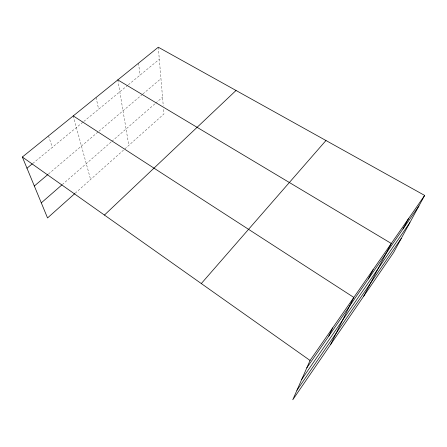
<?xml version="1.0" encoding="UTF-8"?>
<svg xmlns="http://www.w3.org/2000/svg" width="447" height="447" viewBox="0 0 447 447"><rect width="100%" height="100%" fill="white"/><g stroke="black" fill="none" stroke-linecap="round" stroke-linejoin="round"><path stroke-width="0.34" stroke-dasharray="2.23 1.68" d="M75.208 193.233L163.954 113.979L163.496 108.61M62.234 184.605L111.342 141.805M111.867 141.347L155.182 103.603M155.707 103.145L162.529 97.195M48.511 173.972L98.469 131.625M98.999 131.172L142.403 94.378M142.934 93.931L160.954 78.65M32.787 163.423L83.293 121.858M83.818 121.422L127.786 85.237M128.317 84.796L159.311 59.289M48.477 135.91L52.338 147.331M73.241 115.907L90.596 179.493M96.077 97.463L98.636 109.23M117.812 79.912L128.82 145.359M138.525 63.183L140.017 75.169M158.288 47.22L163.272 105.922"/><path stroke-width="0.67" d="M424.65 195.423L310.056 360.461L292.768 399.78L393.656 252.432L424.65 195.423L158.288 47.22L22.35 157.014L47.538 217.946L74.694 193.691M328.819 336.06L332.657 327.908M330.64 344.469L353.823 297.428L73.241 115.907M368.367 278.962L373.116 269.636M363.707 296.171L391.293 243.464L117.812 79.912M403.004 228.931L408.441 218.762M296.953 390.27L401.311 238.352M301.697 379.475L409.877 222.595M306.798 367.87L418.94 205.927M201.301 283.554L325.964 140.509M104.43 215.057L236.033 90.473M41.297 202.849L61.708 185.064M34.33 185.997L47.985 174.419M26.976 168.206L32.262 163.859M22.35 157.014L310.056 360.461"/></g></svg>
